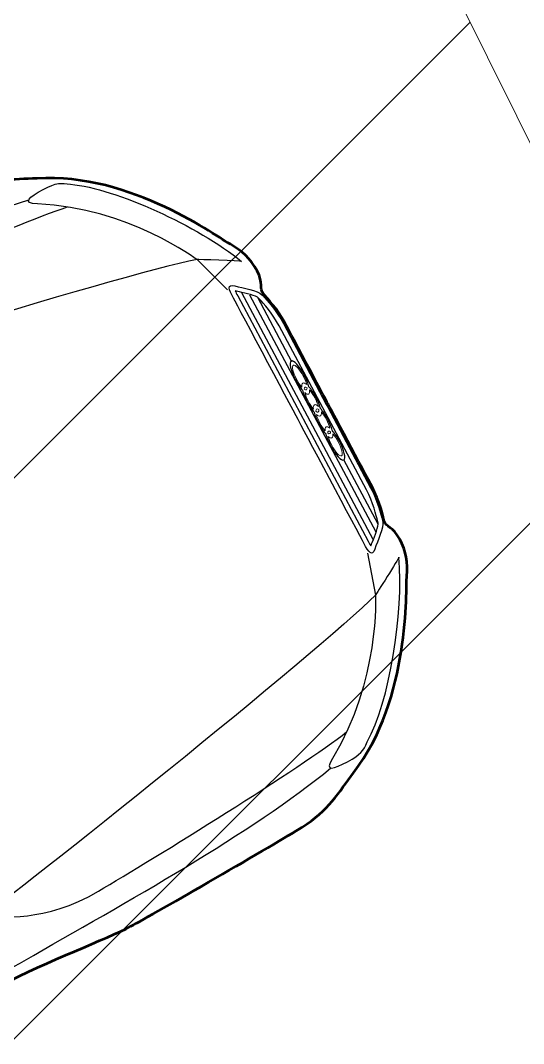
# Model space of a CAD drawing. Header units: millimetres. Extents: x 5637 to 6048, y 3385 to 3927.
# Drawn here: x 5843.46 to 5844.727, y 3750.286 to 3752.865 of the extents above; entities that cross this region are included whole.
import ezdxf

# ---------------------------------------------------------------- set-up
doc = ezdxf.new("R2010")
doc.units = ezdxf.units.MM
doc.layers.add('Contour Lines', color=253, linetype='Continuous')
doc.layers.add('hatch', color=253, linetype='Continuous', lineweight=13)

# ---------------------------------------------------------------- blocks, each defined once
blk = doc.blocks.new('audi1')
at = {"lineweight": 53}
blk.add_open_spline([(431.399, 224.2089), (431.3942, 224.3254), (431.3898, 224.4385), (431.3898, 224.4963), (431.3898, 224.4963), (431.3898, 224.625), (431.4115, 224.7866), (431.4115, 224.8536), (431.4115, 224.8536), (431.4115, 224.9206), (431.3989, 225.2744), (431.3934, 225.3524), (431.3934, 225.3524), (431.388, 225.4304), (431.3588, 225.4747), (431.3336, 225.5302), (431.3336, 225.5302), (431.2357, 225.7461), (430.9855, 225.864), (430.9583, 225.8821), (430.9583, 225.8821), (430.9311, 225.9002), (430.9023, 225.9101), (430.8677, 225.9101), (430.8677, 225.9101), (430.8331, 225.9101), (430.8242, 225.893), (430.8097, 225.8966), (430.8097, 225.8966), (430.7952, 225.9002), (430.759, 225.9101), (430.719, 225.9101), (430.719, 225.9101), (430.679, 225.9101), (430.4848, 225.9101), (430.4848, 225.9101), (430.4848, 225.9101), (430.4848, 225.9101), (430.2905, 225.9101), (430.2505, 225.9101), (430.2505, 225.9101), (430.2105, 225.9101), (430.1743, 225.9002), (430.1598, 225.8966), (430.1598, 225.8966), (430.1453, 225.893), (430.1364, 225.9101), (430.1018, 225.9101), (430.1018, 225.9101), (430.0672, 225.9101), (430.0384, 225.9002), (430.0112, 225.8821), (430.0112, 225.8821), (429.984, 225.864), (429.7338, 225.7461), (429.6359, 225.5302), (429.6359, 225.5302), (429.6107, 225.4747), (429.5815, 225.4304), (429.5761, 225.3524), (429.5761, 225.3524), (429.5706, 225.2744), (429.558, 224.9206), (429.558, 224.8536), (429.558, 224.8536), (429.558, 224.7866), (429.5797, 224.625), (429.5797, 224.4963), (429.5797, 224.4963), (429.5797, 224.4385), (429.5753, 224.3254), (429.5705, 224.2089)], degree=3, knots=[0.1982765, 0.1982765, 0.1982765, 0.1982765, 0.2142857, 0.2142857, 0.2142857, 0.2142857, 0.25, 0.25, 0.25, 0.25, 0.2857143, 0.2857143, 0.2857143, 0.2857143, 0.3214286, 0.3214286, 0.3214286, 0.3214286, 0.3571429, 0.3571429, 0.3571429, 0.3571429, 0.3928571, 0.3928571, 0.3928571, 0.3928571, 0.4285714, 0.4285714, 0.4285714, 0.4285714, 0.4642857, 0.4642857, 0.4642857, 0.4642857, 0.5, 0.5, 0.5, 0.5, 0.5357143, 0.5357143, 0.5357143, 0.5357143, 0.5714286, 0.5714286, 0.5714286, 0.5714286, 0.6071429, 0.6071429, 0.6071429, 0.6071429, 0.6428571, 0.6428571, 0.6428571, 0.6428572, 0.6785714, 0.6785714, 0.6785714, 0.6785714, 0.7142857, 0.7142857, 0.7142857, 0.7142857, 0.75, 0.75, 0.75, 0.75, 0.7857143, 0.7857143, 0.7857143, 0.7857143, 0.8017235, 0.8017235, 0.8017235, 0.8017235], dxfattribs=at)
for points, knots in [([(429.6678, 225.5307), (429.6678, 225.4903), (429.6725, 225.4658), (429.6932, 225.5009), (429.6932, 225.5009), (429.8093, 225.6976), (430.0059, 225.7899), (430.0059, 225.7899), (430.0059, 225.7899), (430.0059, 225.7899), (430.0592, 225.8855), (430.0626, 225.8868), (430.0626, 225.8868), (429.9328, 225.8319), (429.7507, 225.6936), (429.6887, 225.5977), (429.6887, 225.5977), (429.6738, 225.5783), (429.6678, 225.5687), (429.6678, 225.5307)], [0, 0, 0, 0, 0.2, 0.2, 0.2, 0.2, 0.4, 0.4, 0.4, 0.4, 0.6, 0.6, 0.6, 0.6, 0.8, 0.8, 0.8, 0.8, 1, 1, 1, 1]), ([(430.5782, 225.8666), (430.566, 225.8666), (430.5554, 225.8678), (430.547, 225.8699), (430.547, 225.8699), (430.5386, 225.8678), (430.5272, 225.8666), (430.515, 225.8666), (430.515, 225.8666), (430.5028, 225.8666), (430.4921, 225.8678), (430.4837, 225.8697), (430.4837, 225.8697), (430.4761, 225.8678), (430.4647, 225.8666), (430.4533, 225.8666), (430.4533, 225.8666), (430.4411, 225.8666), (430.4297, 225.8678), (430.4213, 225.8699), (430.4213, 225.8699), (430.4129, 225.8678), (430.4022, 225.8666), (430.3901, 225.8666), (430.3901, 225.8666), (430.3641, 225.8666), (430.3428, 225.8721), (430.3428, 225.8791), (430.3428, 225.8791), (430.3428, 225.8859), (430.3641, 225.8916), (430.3901, 225.8916), (430.3901, 225.8916), (430.4022, 225.8916), (430.4129, 225.8902), (430.4213, 225.8883), (430.4213, 225.8883), (430.4297, 225.8902), (430.4411, 225.8916), (430.4533, 225.8916), (430.4533, 225.8916), (430.4647, 225.8916), (430.4761, 225.8904), (430.4837, 225.8883), (430.4837, 225.8883), (430.4921, 225.8904), (430.5028, 225.8916), (430.515, 225.8916), (430.515, 225.8916), (430.5285, 225.8916), (430.5432, 225.8892), (430.547, 225.8883), (430.547, 225.8883), (430.5554, 225.8902), (430.566, 225.8916), (430.5782, 225.8916), (430.5782, 225.8916), (430.6041, 225.8916), (430.6254, 225.8859), (430.6254, 225.8791), (430.6254, 225.8791), (430.6254, 225.8721), (430.6041, 225.8666), (430.5782, 225.8666)], [0, 0, 0, 0, 0.0625, 0.0625, 0.0625, 0.0625, 0.125, 0.125, 0.125, 0.125, 0.1875, 0.1875, 0.1875, 0.1875, 0.25, 0.25, 0.25, 0.25, 0.3125, 0.3125, 0.3125, 0.3125, 0.375, 0.375, 0.375, 0.375, 0.4375, 0.4375, 0.4375, 0.4375, 0.5, 0.5, 0.5, 0.5, 0.5625, 0.5625, 0.5625, 0.5625, 0.625, 0.625, 0.625, 0.625, 0.6875, 0.6875, 0.6875, 0.6875, 0.75, 0.75, 0.75, 0.75, 0.8125, 0.8125, 0.8125, 0.8125, 0.875, 0.875, 0.875, 0.875, 0.9375, 0.9375, 0.9375, 0.9375, 1, 1, 1, 1]), ([(431.3016, 225.5307), (431.3016, 225.4903), (431.297, 225.4658), (431.2763, 225.5009), (431.2763, 225.5009), (431.1602, 225.6976), (430.9635, 225.7899), (430.9635, 225.7899), (430.9635, 225.7899), (430.9635, 225.7899), (430.9103, 225.8855), (430.9069, 225.8868), (430.9069, 225.8868), (431.0367, 225.8319), (431.2188, 225.6936), (431.2808, 225.5977), (431.2808, 225.5977), (431.2957, 225.5783), (431.3016, 225.5687), (431.3016, 225.5307)], [0, 0, 0, 0, 0.2, 0.2, 0.2, 0.2, 0.4, 0.4, 0.4, 0.4, 0.6, 0.6, 0.6, 0.6, 0.8, 0.8, 0.8, 0.8, 1, 1, 1, 1])]:
    blk.add_open_spline(points, degree=3, knots=knots)
at = {"lineweight": 25}
for points, knots in [([(429.6678, 225.5307), (429.6678, 225.4903), (429.6725, 225.4658), (429.6932, 225.5009), (429.6932, 225.5009), (429.8093, 225.6976), (430.0059, 225.7899), (430.0059, 225.7899), (430.0059, 225.7899), (430.0059, 225.7899), (430.0592, 225.8855), (430.0626, 225.8868), (430.0626, 225.8868), (429.9328, 225.8319), (429.7507, 225.6936), (429.6887, 225.5977), (429.6887, 225.5977), (429.6738, 225.5783), (429.6678, 225.5687), (429.6678, 225.5307)], [0, 0, 0, 0, 0.2, 0.2, 0.2, 0.2, 0.4, 0.4, 0.4, 0.4, 0.6, 0.6, 0.6, 0.6, 0.8, 0.8, 0.8, 0.8, 1, 1, 1, 1]), ([(430.4809, 225.9061), (430.4809, 225.9061), (430.2505, 225.9061), (430.2505, 225.9061), (430.2505, 225.9061), (430.2135, 225.9061), (430.18, 225.8976), (430.1639, 225.8935), (430.1639, 225.8935), (430.1639, 225.8935), (430.1608, 225.8928), (430.1608, 225.8928), (430.1608, 225.8928), (430.1461, 225.8881), (430.1235, 225.8586), (430.1091, 225.8427), (430.1091, 225.8427), (430.0947, 225.8268), (430.1091, 225.8253), (430.1348, 225.8253), (430.1348, 225.8253), (430.1605, 225.8253), (430.4848, 225.8253), (430.4848, 225.8253), (430.4848, 225.8253), (430.4848, 225.8253), (430.809, 225.8253), (430.8347, 225.8253), (430.8347, 225.8253), (430.8604, 225.8253), (430.8748, 225.8268), (430.8604, 225.8427), (430.8604, 225.8427), (430.846, 225.8586), (430.8234, 225.8881), (430.8087, 225.8928), (430.8087, 225.8928), (430.8087, 225.8928), (430.8056, 225.8936), (430.8056, 225.8936), (430.8056, 225.8936), (430.7895, 225.8976), (430.756, 225.9061), (430.719, 225.9061), (430.719, 225.9061), (430.719, 225.9061), (430.4886, 225.9061), (430.4886, 225.9061), (430.4886, 225.9061), (430.4886, 225.9061), (430.4809, 225.9061), (430.4809, 225.9061)], [0, 0, 0, 0, 0.076923, 0.076923, 0.076923, 0.076923, 0.153846, 0.153846, 0.153846, 0.153846, 0.230769, 0.230769, 0.230769, 0.230769, 0.307692, 0.307692, 0.307692, 0.307692, 0.384615, 0.384615, 0.384615, 0.384615, 0.461538, 0.461538, 0.461538, 0.461538, 0.538462, 0.538462, 0.538462, 0.538462, 0.615385, 0.615385, 0.615385, 0.615385, 0.692308, 0.692308, 0.692308, 0.692308, 0.769231, 0.769231, 0.769231, 0.769231, 0.846154, 0.846154, 0.846154, 0.846154, 0.923077, 0.923077, 0.923077, 0.923077, 1, 1, 1, 1]), ([(430.8347, 225.8373), (430.8347, 225.8373), (430.8347, 225.8373), (430.8347, 225.8373), (430.8347, 225.8373), (430.8347, 225.8373), (430.1348, 225.8373), (430.1348, 225.8373), (430.1348, 225.8373), (430.1289, 225.8373), (430.1244, 225.8375), (430.1207, 225.8377), (430.1207, 225.8377), (430.1235, 225.841), (430.1279, 225.846), (430.1279, 225.846), (430.1279, 225.846), (430.1384, 225.8582), (430.156, 225.8786), (430.1644, 225.8813), (430.1644, 225.8813), (430.1644, 225.8813), (430.1668, 225.8819), (430.1668, 225.8819), (430.1668, 225.8819), (430.1825, 225.8859), (430.2151, 225.8941), (430.2505, 225.8941), (430.2505, 225.8941), (430.2505, 225.8941), (430.719, 225.8941), (430.719, 225.8941), (430.719, 225.8941), (430.7544, 225.8941), (430.787, 225.8859), (430.8027, 225.8819), (430.8027, 225.8819), (430.8027, 225.8819), (430.8058, 225.8811), (430.8058, 225.8811), (430.8058, 225.8811), (430.8135, 225.8787), (430.8311, 225.8582), (430.8416, 225.846), (430.8416, 225.846), (430.8416, 225.846), (430.846, 225.841), (430.8488, 225.8377), (430.8488, 225.8377), (430.8451, 225.8375), (430.8406, 225.8373), (430.8347, 225.8373)], [0, 0, 0, 0, 0.076923, 0.076923, 0.076923, 0.076923, 0.153846, 0.153846, 0.153846, 0.153846, 0.230769, 0.230769, 0.230769, 0.230769, 0.307692, 0.307692, 0.307692, 0.307692, 0.384615, 0.384615, 0.384615, 0.384615, 0.461538, 0.461538, 0.461538, 0.461538, 0.538462, 0.538462, 0.538462, 0.538462, 0.615385, 0.615385, 0.615385, 0.615385, 0.692308, 0.692308, 0.692308, 0.692308, 0.769231, 0.769231, 0.769231, 0.769231, 0.846154, 0.846154, 0.846154, 0.846154, 0.923077, 0.923077, 0.923077, 0.923077, 1, 1, 1, 1]), ([(431.3016, 225.5307), (431.3016, 225.4903), (431.297, 225.4658), (431.2763, 225.5009), (431.2763, 225.5009), (431.1602, 225.6976), (430.9635, 225.7899), (430.9635, 225.7899), (430.9635, 225.7899), (430.9635, 225.7899), (430.9103, 225.8855), (430.9069, 225.8868), (430.9069, 225.8868), (431.0367, 225.8319), (431.2188, 225.6936), (431.2808, 225.5977), (431.2808, 225.5977), (431.2957, 225.5783), (431.3016, 225.5687), (431.3016, 225.5307)], [0, 0, 0, 0, 0.2, 0.2, 0.2, 0.2, 0.4, 0.4, 0.4, 0.4, 0.6, 0.6, 0.6, 0.6, 0.8, 0.8, 0.8, 0.8, 1, 1, 1, 1]), ([(429.7544, 224.5367), (429.7332, 224.579), (429.6675, 224.6635), (429.6745, 224.8232), (429.6745, 224.8232), (429.6815, 224.9829), (429.7099, 225.4234), (429.7353, 225.5636)], [0, 0, 0, 0, 0.5, 0.5, 0.5, 0.5, 1, 1, 1, 1]), ([(431.2151, 224.5367), (431.2363, 224.579), (431.3019, 224.6635), (431.295, 224.8232), (431.295, 224.8232), (431.288, 224.9829), (431.2596, 225.4234), (431.2342, 225.5636)], [0, 0, 0, 0, 0.5, 0.5, 0.5, 0.5, 1, 1, 1, 1]), ([(429.6047, 224.2242), (429.6047, 224.382), (429.6055, 224.5077), (429.6076, 224.575), (429.6076, 224.575), (429.6169, 224.867), (429.6222, 225.2352), (429.6739, 225.4859)], [0.5897295, 0.5897295, 0.5897295, 0.5897295, 0.6666667, 0.6666667, 0.6666667, 0.6666667, 1, 1, 1, 1]), ([(431.3648, 224.2242), (431.3648, 224.382), (431.364, 224.5077), (431.3619, 224.575), (431.3619, 224.575), (431.3525, 224.867), (431.3473, 225.2352), (431.2956, 225.4859)], [0.5897296, 0.5897296, 0.5897296, 0.5897296, 0.6666667, 0.6666667, 0.6666667, 0.6666667, 1, 1, 1, 1])]:
    blk.add_open_spline(points, degree=3, knots=knots, dxfattribs=at)
at = {"lineweight": 18}
for points, knots in [([(430.5782, 225.8666), (430.566, 225.8666), (430.5554, 225.8678), (430.547, 225.8699), (430.547, 225.8699), (430.5386, 225.8678), (430.5272, 225.8666), (430.515, 225.8666), (430.515, 225.8666), (430.5028, 225.8666), (430.4921, 225.8678), (430.4837, 225.8697), (430.4837, 225.8697), (430.4761, 225.8678), (430.4647, 225.8666), (430.4533, 225.8666), (430.4533, 225.8666), (430.4411, 225.8666), (430.4297, 225.8678), (430.4213, 225.8699), (430.4213, 225.8699), (430.4129, 225.8678), (430.4022, 225.8666), (430.3901, 225.8666), (430.3901, 225.8666), (430.3641, 225.8666), (430.3428, 225.8721), (430.3428, 225.8791), (430.3428, 225.8791), (430.3428, 225.8859), (430.3641, 225.8916), (430.3901, 225.8916), (430.3901, 225.8916), (430.4022, 225.8916), (430.4129, 225.8902), (430.4213, 225.8883), (430.4213, 225.8883), (430.4297, 225.8902), (430.4411, 225.8916), (430.4533, 225.8916), (430.4533, 225.8916), (430.4647, 225.8916), (430.4761, 225.8904), (430.4837, 225.8883), (430.4837, 225.8883), (430.4921, 225.8904), (430.5028, 225.8916), (430.515, 225.8916), (430.515, 225.8916), (430.5285, 225.8916), (430.5432, 225.8892), (430.547, 225.8883), (430.547, 225.8883), (430.5554, 225.8902), (430.566, 225.8916), (430.5782, 225.8916), (430.5782, 225.8916), (430.6041, 225.8916), (430.6254, 225.8859), (430.6254, 225.8791), (430.6254, 225.8791), (430.6254, 225.8721), (430.6041, 225.8666), (430.5782, 225.8666)], [0, 0, 0, 0, 0.0625, 0.0625, 0.0625, 0.0625, 0.125, 0.125, 0.125, 0.125, 0.1875, 0.1875, 0.1875, 0.1875, 0.25, 0.25, 0.25, 0.25, 0.3125, 0.3125, 0.3125, 0.3125, 0.375, 0.375, 0.375, 0.375, 0.4375, 0.4375, 0.4375, 0.4375, 0.5, 0.5, 0.5, 0.5, 0.5625, 0.5625, 0.5625, 0.5625, 0.625, 0.625, 0.625, 0.625, 0.6875, 0.6875, 0.6875, 0.6875, 0.75, 0.75, 0.75, 0.75, 0.8125, 0.8125, 0.8125, 0.8125, 0.875, 0.875, 0.875, 0.875, 0.9375, 0.9375, 0.9375, 0.9375, 1, 1, 1, 1]), ([(430.355, 225.8791), (430.355, 225.8738), (430.3702, 225.8697), (430.3901, 225.8697), (430.3901, 225.8697), (430.3992, 225.8697), (430.4076, 225.8707), (430.4137, 225.8721), (430.4137, 225.8721), (430.4091, 225.8742), (430.406, 225.8764), (430.406, 225.8791), (430.406, 225.8791), (430.406, 225.8816), (430.4091, 225.8838), (430.4137, 225.8859), (430.4137, 225.8859), (430.4076, 225.8875), (430.3992, 225.8883), (430.3901, 225.8883), (430.3901, 225.8883), (430.3702, 225.8883), (430.355, 225.8842), (430.355, 225.8791)], [0, 0, 0, 0, 0.166667, 0.166667, 0.166667, 0.166667, 0.333333, 0.333333, 0.333333, 0.333333, 0.5, 0.5, 0.5, 0.5, 0.666667, 0.666667, 0.666667, 0.666667, 0.833333, 0.833333, 0.833333, 0.833333, 1, 1, 1, 1]), ([(430.4175, 225.8791), (430.4175, 225.8774), (430.419, 225.8762), (430.4213, 225.875), (430.4213, 225.875), (430.4236, 225.8762), (430.4251, 225.8774), (430.4251, 225.8791), (430.4251, 225.8791), (430.4251, 225.8805), (430.4236, 225.882), (430.4213, 225.8832), (430.4213, 225.8832), (430.419, 225.882), (430.4175, 225.8805), (430.4175, 225.8791)], [0, 0, 0, 0, 0.25, 0.25, 0.25, 0.25, 0.5, 0.5, 0.5, 0.5, 0.75, 0.75, 0.75, 0.75, 1, 1, 1, 1]), ([(430.4289, 225.8859), (430.4342, 225.8838), (430.4373, 225.8816), (430.4373, 225.8791), (430.4373, 225.8791), (430.4373, 225.8764), (430.4342, 225.8742), (430.4289, 225.8721), (430.4289, 225.8721), (430.4358, 225.8707), (430.4441, 225.8697), (430.4533, 225.8697), (430.4533, 225.8697), (430.4617, 225.8697), (430.47, 225.8705), (430.4761, 225.8719), (430.4761, 225.8719), (430.4708, 225.874), (430.4678, 225.8764), (430.4678, 225.8791), (430.4678, 225.8791), (430.4678, 225.8816), (430.4708, 225.884), (430.4761, 225.8861), (430.4761, 225.8861), (430.47, 225.8875), (430.4617, 225.8883), (430.4533, 225.8883), (430.4533, 225.8883), (430.4441, 225.8883), (430.4358, 225.8875), (430.4289, 225.8859)], [0, 0, 0, 0, 0.125, 0.125, 0.125, 0.125, 0.25, 0.25, 0.25, 0.25, 0.375, 0.375, 0.375, 0.375, 0.5, 0.5, 0.5, 0.5, 0.625, 0.625, 0.625, 0.625, 0.75, 0.75, 0.75, 0.75, 0.875, 0.875, 0.875, 0.875, 1, 1, 1, 1]), ([(430.4799, 225.8791), (430.4799, 225.8774), (430.4815, 225.876), (430.4837, 225.8746), (430.4837, 225.8746), (430.4868, 225.876), (430.4883, 225.8774), (430.4883, 225.8791), (430.4883, 225.8791), (430.4883, 225.8805), (430.4868, 225.8822), (430.4837, 225.8834), (430.4837, 225.8834), (430.4815, 225.8822), (430.4799, 225.8805), (430.4799, 225.8791)], [0, 0, 0, 0, 0.25, 0.25, 0.25, 0.25, 0.5, 0.5, 0.5, 0.5, 0.75, 0.75, 0.75, 0.75, 1, 1, 1, 1]), ([(430.4921, 225.8861), (430.4967, 225.884), (430.4997, 225.8816), (430.4997, 225.8791), (430.4997, 225.8791), (430.4997, 225.8764), (430.4967, 225.874), (430.4921, 225.8719), (430.4921, 225.8719), (430.4982, 225.8705), (430.5058, 225.8697), (430.515, 225.8697), (430.515, 225.8697), (430.5241, 225.8697), (430.5325, 225.8707), (430.5386, 225.8721), (430.5386, 225.8721), (430.534, 225.8742), (430.531, 225.8764), (430.531, 225.8791), (430.531, 225.8791), (430.531, 225.8816), (430.534, 225.8838), (430.5386, 225.8859), (430.5386, 225.8859), (430.5325, 225.8875), (430.5241, 225.8883), (430.515, 225.8883), (430.515, 225.8883), (430.5058, 225.8883), (430.4982, 225.8875), (430.4921, 225.8861)], [0, 0, 0, 0, 0.125, 0.125, 0.125, 0.125, 0.25, 0.25, 0.25, 0.25, 0.375, 0.375, 0.375, 0.375, 0.5, 0.5, 0.5, 0.5, 0.625, 0.625, 0.625, 0.625, 0.75, 0.75, 0.75, 0.75, 0.875, 0.875, 0.875, 0.875, 1, 1, 1, 1]), ([(430.5432, 225.8791), (430.5432, 225.8774), (430.5447, 225.8762), (430.547, 225.875), (430.547, 225.875), (430.5493, 225.8762), (430.55, 225.8774), (430.55, 225.8791), (430.55, 225.8791), (430.55, 225.8805), (430.5493, 225.882), (430.547, 225.8832), (430.547, 225.8832), (430.5447, 225.882), (430.5432, 225.8805), (430.5432, 225.8791)], [0, 0, 0, 0, 0.25, 0.25, 0.25, 0.25, 0.5, 0.5, 0.5, 0.5, 0.75, 0.75, 0.75, 0.75, 1, 1, 1, 1]), ([(430.5782, 225.8883), (430.5691, 225.8883), (430.5607, 225.8875), (430.5546, 225.8859), (430.5546, 225.8859), (430.5592, 225.8838), (430.5622, 225.8816), (430.5622, 225.8791), (430.5622, 225.8791), (430.5622, 225.8764), (430.5592, 225.8742), (430.5546, 225.8721), (430.5546, 225.8721), (430.5607, 225.8707), (430.5691, 225.8697), (430.5782, 225.8697), (430.5782, 225.8697), (430.598, 225.8697), (430.6133, 225.8738), (430.6133, 225.8791), (430.6133, 225.8791), (430.6133, 225.8842), (430.598, 225.8883), (430.5782, 225.8883)], [0, 0, 0, 0, 0.166667, 0.166667, 0.166667, 0.166667, 0.333333, 0.333333, 0.333333, 0.333333, 0.5, 0.5, 0.5, 0.5, 0.666667, 0.666667, 0.666667, 0.666667, 0.833333, 0.833333, 0.833333, 0.833333, 1, 1, 1, 1])]:
    blk.add_open_spline(points, degree=3, knots=knots, dxfattribs=at)
at = {"lineweight": 25}
for points in [[(430.8244, 225.8654), (430.8244, 225.8654), (430.1471, 225.8654), (430.1471, 225.8654)], [(430.1608, 225.8796), (430.1608, 225.8796), (430.3441, 225.8796), (430.3441, 225.8796)], [(430.8087, 225.8796), (430.8087, 225.8796), (430.6254, 225.8796), (430.6254, 225.8796)], [(430.8377, 225.8505), (430.8377, 225.8505), (430.1326, 225.8505), (430.1326, 225.8505)], [(430.1089, 225.8216), (430.1089, 225.8216), (430.0059, 225.7899), (430.0059, 225.7899)], [(430.8606, 225.8216), (430.8606, 225.8216), (430.9635, 225.7899), (430.9635, 225.7899)], [(430.0059, 225.7899), (429.9461, 225.5995), (429.7646, 224.6238), (429.754, 224.5285)], [(430.9635, 225.7899), (431.0234, 225.5995), (431.2049, 224.6238), (431.2155, 224.5285)]]:
    blk.add_open_spline(points, degree=3, dxfattribs=at)

msp = doc.modelspace()

# ---------------------------------------------------------------- hatches: boundary and pattern name
at = {"layer": 'hatch'}
h = msp.add_hatch(dxfattribs=at)
h.set_pattern_fill('ANSI31', color=256, scale=8, style=0)
h.set_pattern_definition([(45, (2816.3681, -1263.7476), (-0.70710678, 0.70710678), [])])
h.paths.add_polyline_path([(5805.2896, 3768.4247), (5812.557, 3772.2311), (5838.7437, 3764.6752), (5845.7814, 3750.4604), (5821.6407, 3738.5544)])

# ---------------------------------------------------------------- linework, layer by layer
at = {"layer": 'Contour Lines', "lineweight": 5, "ltscale": 0.5}
for points, knots in [([(5864.5386, 3742.3002), (5863.9321, 3741.8677), (5862.9676, 3741.0638), (5861.5533, 3741.9566), (5861.3362, 3743.2586), (5861.5144, 3744.9802), (5861.5391, 3747.4941), (5860.445, 3750.5555), (5858.843, 3753.4406), (5857.8509, 3755.9644), (5856.2048, 3757.3073), (5856.3561, 3759.7309), (5855.5588, 3762.1851), (5853.9457, 3764.9605), (5852.7821, 3767.5702), (5850.3731, 3770.3884), (5847.9742, 3773.3919), (5844.3366, 3776.0099), (5840.5768, 3777.9533), (5836.2137, 3779.8307), (5832.3285, 3781.4848), (5828.2816, 3782.4639), (5824.9003, 3782.581), (5821.3714, 3782.4038), (5818.2936, 3783.5868), (5815.9272, 3784.5996), (5813.8613, 3785.1491), (5811.9549, 3785.4178), (5809.306, 3785.5846), (5806.2086, 3785.6633), (5803.4402, 3785.5269), (5800.9939, 3785.8468), (5798.6917, 3786.9212), (5796.2144, 3788.174), (5793.9729, 3789.1212), (5792.1158, 3789.2123), (5791.1009, 3789.2227), (5790.6219, 3789.2276)], [187.458138, 187.458138, 187.458138, 187.458138, 191.595726, 194.146697, 195.656341, 199.288248, 204.571161, 210.551528, 218.482102, 224.524351, 226.45973, 230.677182, 237.678962, 242.025465, 249.876236, 254.678533, 264.184, 272.843779, 281.301583, 289.558662, 301.347303, 306.576767, 314.421953, 321.618364, 327.466242, 333.931531, 337.100944, 340.249971, 345.468419, 353.017709, 358.832541, 362.074889, 367.707312, 373.888799, 378.856515, 382.076847, 384.954897, 384.954897, 384.954897, 384.954897]), ([(5793.0614, 3784.7174), (5793.7685, 3784.7216), (5795.453, 3784.7319), (5798.224, 3784.4343), (5801.2123, 3783.4041), (5804.6196, 3783.5258), (5807.7677, 3783.4581), (5810.4683, 3782.607), (5812.5228, 3781.4889), (5814.2432, 3780.1035), (5816.1365, 3779.3205), (5818.1848, 3778.9006), (5820.2886, 3778.9126), (5822.5968, 3779.3923), (5824.9459, 3779.9418), (5827.6052, 3780.4789), (5830.7585, 3779.994), (5833.8759, 3778.2845), (5837.5138, 3777.508), (5841.1311, 3775.3402), (5844.8707, 3773.827), (5847.4504, 3770.9787), (5849.3727, 3769.1225), (5851.0111, 3766.8205), (5852.4448, 3764.7529), (5853.7965, 3761.9324), (5855.1024, 3759.3708), (5855.9533, 3756.4087), (5857.0449, 3753.9316), (5858.3943, 3751.2955), (5859.2271, 3748.6735), (5859.7575, 3745.8991), (5859.6955, 3743.5388), (5859.0155, 3741.9177), (5859.0362, 3741.1928), (5859.0376, 3741.1622)], [0, 0, 0, 0, 4.241686, 10.106035, 16.641839, 22.965879, 30.38446, 35.42558, 39.77922, 44.357398, 48.605075, 51.916009, 56.864413, 61.089484, 66.03268, 71.372451, 77.243392, 84.702376, 92.539283, 99.252076, 109.917617, 116.227227, 122.050327, 125.941313, 133.144421, 137.103998, 144.692794, 150.340028, 155.535951, 160.90978, 168.095652, 171.935954, 177.847244, 181.98883, 182.17161, 182.17161, 182.17161, 182.17161]), ([(5820.9842, 3777.5819), (5821.8221, 3777.9192), (5823.7517, 3778.6961), (5826.6957, 3779.6691), (5830.3591, 3778.5246), (5834.0461, 3777.5006), (5838.173, 3775.9202), (5841.5288, 3774.2832), (5844.7698, 3772.3937), (5847.442, 3769.9168), (5849.8624, 3767.4082), (5851.524, 3765.1595), (5852.954, 3762.9962), (5853.697, 3760.5468), (5855.2748, 3757.7228), (5856.4087, 3754.5113), (5857.8445, 3750.9617), (5858.461, 3747.528), (5859.0092, 3744.7084), (5858.042, 3742.8129), (5857.8091, 3741.7765), (5857.7505, 3741.1622)], [0, 0, 0, 0, 5.460835, 12.575725, 17.778647, 27.941835, 35.74809, 44.192487, 50.354647, 58.162295, 65.944978, 71.240256, 74.93122, 81.431026, 86.432243, 94.282154, 101.857003, 109.226063, 115.527355, 118.075867, 121.785522, 121.785522, 121.785522, 121.785522]), ([(5884.1866, 3751.3327), (5883.8368, 3751.2203), (5882.6834, 3750.8499), (5881.1913, 3749.5522), (5879.8617, 3747.9875), (5878.5072, 3746.8624), (5876.8113, 3746.5033), (5875.4616, 3745.1792), (5873.5949, 3743.9488), (5871.7041, 3742.4313), (5869.0666, 3741.2101), (5866.7941, 3739.2973), (5864.2793, 3737.669), (5861.7508, 3736.9876), (5859.3477, 3736.311), (5857.5439, 3737.5912), (5856.412, 3738.4958), (5855.214, 3739.5783), (5856.3357, 3741.8314), (5856.9519, 3744.4555), (5857.646, 3747.3593), (5857.2317, 3750.106), (5856.6251, 3752.3143), (5856.1544, 3754.7267), (5855.1333, 3756.4774), (5854.3805, 3758.5754), (5853.4274, 3760.5399), (5852.4045, 3762.2761), (5851.6304, 3763.809), (5850.3663, 3765.8962), (5847.9145, 3767.4242), (5846.2205, 3770.2354), (5843.7249, 3771.7658), (5840.7558, 3773.7806), (5836.827, 3775.4815), (5833.0315, 3776.7274), (5829.9479, 3777.4749), (5827.9707, 3778.318), (5825.8248, 3778.1166), (5823.878, 3777.9326), (5822.6946, 3777.1617), (5822.1212, 3776.9229)], [0, 0, 0, 0, 2.193899, 7.234579, 11.481773, 14.643296, 17.540334, 21.577084, 25.651763, 31.017052, 36.041668, 42.949314, 48.815393, 53.710954, 58.887129, 62.657292, 66.103238, 68.072835, 71.39394, 78.863363, 85.531578, 88.658454, 95.430456, 99.320648, 103.276189, 107.466689, 112.684154, 116.348281, 119.546818, 123.007955, 130.828819, 136.280152, 142.264577, 148.059778, 157.875174, 167.770299, 171.987406, 176.977063, 180.319327, 184.767895, 188.53358, 188.53358, 188.53358, 188.53358]), ([(5837.3376, 3778.0861), (5837.4567, 3778.0356), (5838.3936, 3777.638), (5840.2076, 3776.868), (5842.6127, 3775.8489), (5844.6019, 3774.6281), (5846.1538, 3773.0957), (5848.339, 3771.3916), (5850.545, 3768.7488), (5852.6282, 3766.1697), (5854.1015, 3763.6489), (5854.894, 3760.965), (5855.8422, 3758.3546), (5856.6063, 3755.8394), (5857.808, 3753.9893), (5858.6823, 3751.6203), (5859.5406, 3749.5588), (5860.184, 3747.3512), (5860.3197, 3745.7116), (5860.4742, 3743.6902), (5859.9138, 3742.342), (5859.9855, 3741.3142), (5860.01, 3741.1622)], [94.458054, 94.458054, 94.458054, 94.458054, 95.233835, 100.564332, 106.282819, 110.904938, 114.444879, 119.334483, 127.488963, 134.986208, 139.233738, 144.896943, 151.686556, 155.946122, 160.578588, 164.804215, 171.05724, 173.986691, 178.545504, 180.915837, 186.052834, 186.965062, 186.965062, 186.965062, 186.965062]), ([(5815.3991, 3775.6154), (5815.939, 3775.4576), (5817.5892, 3774.9751), (5820.4265, 3775.2529), (5823.2225, 3776.9136), (5825.9409, 3777.404), (5829.1702, 3777.3043), (5832.0688, 3775.9004), (5835.1793, 3774.6219), (5837.7573, 3773.7907), (5840.269, 3772.8867), (5842.8976, 3771.7871), (5844.8144, 3769.6285), (5847.2741, 3767.7465), (5849.5471, 3765.7494), (5851.3811, 3762.8042), (5853.3703, 3759.9011), (5854.5939, 3756.6721), (5855.7973, 3754.1122), (5856.0121, 3751.5409), (5856.669, 3748.794), (5856.1025, 3745.7378), (5855.3856, 3743.4079), (5855.1842, 3741.4985), (5854.0551, 3740.3529), (5854.2744, 3739.1947), (5854.4593, 3738.5727), (5854.4889, 3738.4818)], [0, 0, 0, 0, 3.368582, 10.296889, 16.256087, 22.696739, 26.554062, 35.473877, 41.563714, 46.820093, 51.68125, 57.653136, 63.583146, 68.704941, 76.288027, 81.505954, 89.448826, 97.308451, 102.199087, 106.233794, 112.677146, 118.959872, 124.488632, 127.443011, 130.175128, 133.359741, 133.916012, 133.916012, 133.916012, 133.916012]), ([(5815.4006, 3774.8479), (5815.9367, 3774.699), (5817.33, 3774.6417), (5819.7037, 3774.579), (5822.4317, 3775.2395), (5824.839, 3776.2989), (5827.0645, 3776.2287), (5829.488, 3776.3587), (5831.9649, 3775.0348), (5835.3361, 3773.4586), (5839.0116, 3772.8256), (5842.063, 3770.9181), (5844.2864, 3769.1961), (5846.3598, 3767.1227), (5848.6923, 3765.205), (5850.5916, 3763.0046), (5852.2842, 3760.7496), (5853.6087, 3758.3162), (5854.7387, 3755.6538), (5855.3023, 3753.0753), (5855.189, 3750.2201), (5855.4546, 3747.4856), (5855.3264, 3744.8368), (5854.4487, 3742.7932), (5853.5564, 3741.1846), (5853.1832, 3739.6924), (5853.1163, 3738.8465), (5853.1522, 3738.4818)], [42.692782, 42.692782, 42.692782, 42.692782, 46.060057, 50.906989, 56.948749, 62.753691, 66.379682, 70.192314, 77.125733, 82.624523, 92.639787, 99.023713, 103.983495, 109.509187, 116.590663, 122.056083, 126.901487, 133.488008, 138.615112, 144.232588, 149.138987, 155.682577, 160.758918, 164.794384, 168.897624, 171.760891, 173.949994, 173.949994, 173.949994, 173.949994]), ([(5851.773, 3738.4818), (5851.7955, 3738.9565), (5852.3807, 3740.5281), (5853.5649, 3743.1484), (5854.7246, 3746.9033), (5854.4124, 3750.8317), (5854.608, 3754.361), (5853.734, 3757.4037), (5852.1188, 3760.429), (5849.6423, 3762.8879), (5847.3351, 3765.7785), (5844.3209, 3767.4378), (5842.2449, 3769.9394), (5839.4485, 3771.7964), (5835.6795, 3772.5787), (5832.0938, 3774.2846), (5828.6075, 3775.2606), (5825.8745, 3775.3795), (5823.3457, 3775.0325), (5820.7736, 3774.5374), (5818.0839, 3773.6917), (5816.2737, 3774.0825), (5815.4006, 3774.3101)], [94.244995, 94.244995, 94.244995, 94.244995, 97.19361, 103.650156, 112.031449, 120.155656, 127.146987, 133.088363, 138.886795, 147.531845, 153.914903, 160.882604, 167.755177, 173.24132, 180.649841, 190.561098, 197.012588, 202.217563, 206.850725, 212.277341, 218.023926, 223.312188, 223.312188, 223.312188, 223.312188]), ([(5809.6417, 3770.8094), (5809.9279, 3771.3901), (5810.5156, 3772.5822), (5812.0256, 3774.0445), (5814.0448, 3774.0013), (5815.7745, 3773.0926), (5817.8021, 3773.312), (5820.1122, 3773.5475), (5822.6521, 3774.0801), (5825.7876, 3774.1415), (5828.8933, 3774.1229), (5831.9073, 3772.9142), (5835.085, 3771.9618), (5838.2325, 3771.4309), (5840.4501, 3770.1328), (5842.556, 3768.7426), (5844.2835, 3766.5697), (5846.7376, 3765.0825), (5848.6388, 3763.4297), (5850.0883, 3761.5361), (5852.0027, 3759.4605), (5853.3518, 3757.1223), (5853.6737, 3754.5851), (5854.129, 3752.2127), (5853.673, 3749.3608), (5853.7672, 3746.1196), (5852.4847, 3743.2052), (5851.6806, 3740.3987), (5850.0923, 3738.4305), (5850.2337, 3736.8752), (5850.3304, 3736.3617), (5850.3536, 3736.2524)], [0, 0, 0, 0, 3.903167, 8.011972, 11.716278, 15.131973, 19.529886, 23.491957, 29.195048, 34.986382, 42.336081, 47.532873, 54.294677, 62.308167, 66.376777, 69.604297, 77.413343, 82.685108, 86.711722, 92.457915, 96.929143, 103.700355, 108.140044, 112.200056, 118.095609, 125.302924, 131.360892, 136.881783, 142.945903, 145.362914, 146.022011, 146.022011, 146.022011, 146.022011]), ([(5849.341, 3736.2524), (5849.3135, 3736.4794), (5849.2449, 3737.351), (5849.3756, 3739.4156), (5850.598, 3742.2979), (5852.5493, 3745.6292), (5852.798, 3749.1947), (5853.2395, 3752.2761), (5853.4168, 3754.9177), (5852.701, 3757.5794), (5851.026, 3760.2308), (5848.6851, 3762.211), (5846.8683, 3764.7164), (5844.5439, 3765.1245), (5843.7534, 3766.173), (5843.4957, 3766.4982)], [56.598465, 56.598465, 56.598465, 56.598465, 57.947659, 61.751135, 68.954924, 76.446415, 84.650866, 89.938679, 95.231004, 100.373465, 106.199715, 113.717393, 118.817296, 124.109033, 126.563735, 126.563735, 126.563735, 126.563735]), ([(5841.7124, 3766.1821), (5841.8963, 3766.0193), (5843.2182, 3764.8956), (5845.5113, 3763.5273), (5848.0376, 3761.5055), (5849.6891, 3759.8615), (5850.8497, 3758.4536), (5851.4167, 3757.1591), (5852.0949, 3755.2267), (5851.5866, 3752.6992), (5851.6276, 3749.6435), (5850.7337, 3747.0573), (5848.9848, 3744.753), (5848.3205, 3741.8972), (5847.2071, 3739.095), (5846.9828, 3737.177), (5846.8929, 3736.2524)], [46.28335, 46.28335, 46.28335, 46.28335, 47.759675, 56.72439, 62.197397, 67.131761, 70.718349, 73.028196, 75.58786, 82.863839, 87.899058, 93.944444, 98.826656, 105.055319, 111.277638, 116.781895, 116.781895, 116.781895, 116.781895]), ([(5842.7414, 3766.1821), (5843.2502, 3765.7025), (5844.4577, 3764.6656), (5846.463, 3763.4833), (5848.2843, 3762.1066), (5849.8905, 3760.2589), (5851.3792, 3758.4874), (5852.5586, 3756.3817), (5852.6242, 3754.3435), (5852.6036, 3752.2166), (5852.3197, 3749.9857), (5851.7248, 3747.4465), (5851.145, 3745.1943), (5850.0635, 3742.9082), (5848.687, 3740.6828), (5848.0563, 3738.1617), (5848.0309, 3736.6358), (5848.0436, 3736.2524)], [53.361038, 53.361038, 53.361038, 53.361038, 57.554467, 62.866008, 67.312234, 71.174424, 77.503575, 81.252069, 85.335026, 89.482775, 94.074004, 98.76613, 105.146576, 107.952626, 113.908034, 120.811105, 123.119982, 123.119982, 123.119982, 123.119982])]:
    msp.add_open_spline(points, degree=3, knots=knots, dxfattribs=at)
for points in [[(5828.4883, 3767.4617), (5830.5324, 3767.8976), (5833.2033, 3767.6524), (5835.6562, 3767.3255), (5837.6731, 3766.481), (5838.954, 3765.582), (5840.6438, 3763.5117), (5842.0065, 3762.0679), (5844.9246, 3760.5891), (5847.5683, 3759.7719), (5849.2036, 3759.0636), (5850.0757, 3757.974), (5850.9206, 3757.0175), (5850.9206, 3755.6596), (5850.4578, 3753.9381), (5850.0218, 3752.3309), (5849.8184, 3749.4989), (5849.127, 3747.3916), (5848.0595, 3745.0793), (5846.9966, 3742.9544), (5846.0427, 3740.1386), (5845.7702, 3737.2782), (5845.4697, 3734.0501), (5845.7696, 3731.7074), (5846.2329, 3730.0184), (5847.5411, 3728.166), (5849.667, 3726.3408), (5851.0569, 3725.7143), (5852.1199, 3725.3056)], [(5845.0306, 3754.276), (5846.5671, 3753.8512), (5848.0055, 3752.5115), (5848.4305, 3750.8124), (5847.744, 3749.8321), (5845.4555, 3748.5904), (5843.6902, 3747.4141), (5842.971, 3746.1071), (5842.7094, 3744.0812), (5843.883, 3740.3119), (5844.1772, 3738.1226), (5843.9484, 3733.2212), (5843.9162, 3730.0764), (5844.5047, 3727.7564), (5846.2171, 3725.8992), (5847.8299, 3724.939), (5849.3986, 3723.8732)]]:
    msp.add_spline(points, degree=3, dxfattribs=at)
at = {"layer": 'hatch'}
msp.add_lwpolyline([(5805.2896, 3768.4247), (5812.557, 3772.2311), (5838.7437, 3764.6752), (5845.7814, 3750.4604), (5821.6407, 3738.5544)], close=True, dxfattribs=at)

# ---------------------------------------------------------------- block references
at = {"rotation": 298}
msp.add_blockref('audi1', (5442.6686, 4025.9332), dxfattribs=at)

doc.saveas('drawing.dxf')
